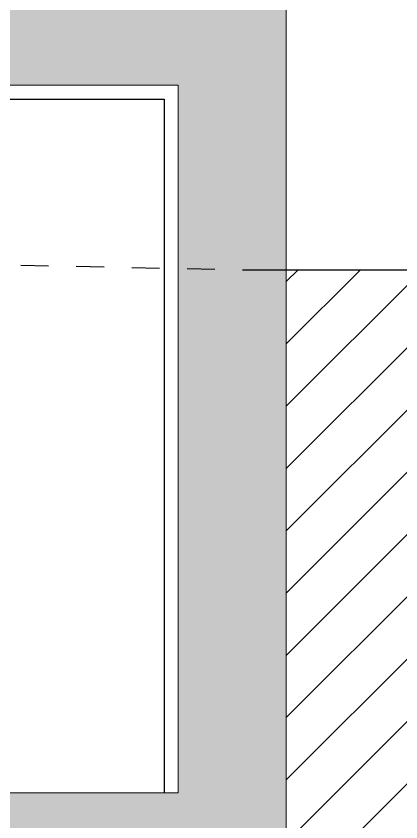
# Model space of a CAD drawing. Header units: metres. Extents: x -442 to 316, y -503 to 125.
# Drawn here: x 259.167 to 260.555, y -133.719 to -130.815 of the extents above; entities that cross this region are included whole.
import ezdxf

# ---------------------------------------------------------------- set-up
doc = ezdxf.new("R2010")
doc.units = ezdxf.units.M
doc.linetypes.add('ČÁRKOVANÁ', pattern=[19.05, 12.7, -6.35])
doc.layers.add('FLOATING-WINDOWS', color=2, linetype='Continuous', plot=False)
for name, color, linetype in [('nove zdivo akce', 3, 'Continuous'), ('SRAFA', 251, 'Continuous'), ('SRAFY', 3, 'Continuous'), ('ZDIVO', 1, 'Continuous')]:
    doc.layers.add(name, color=color, linetype=linetype)

msp = doc.modelspace()

# ---------------------------------------------------------------- hatches: boundary and pattern name
at = {"layer": 'SRAFA', "linetype": 'Continuous', "lineweight": 0, "ltscale": 20}
for points in [[(260.141507, -129.563793), (259.901507, -129.563793), (259.901507, -130.663793), (254.331507, -130.663793), (254.331507, -130.563793), (253.751507, -130.563793), (253.751507, -131.601386), (254.051507, -131.607515), (254.051507, -131.063793), (259.751507, -131.063793), (259.751507, -131.72397), (260.001507, -131.729077), (260.141507, -131.729077)], [(254.051507, -131.607515), (253.751507, -131.601386), (253.751507, -132.138793), (252.851507, -132.138793), (252.851507, -131.954418), (252.571507, -131.954418), (252.571507, -131.770043), (252.291507, -131.770043), (252.291507, -131.585668), (252.011507, -131.585668), (252.011507, -131.565837), (251.792772, -131.561368), (252.973404, -132.338793), (252.973404, -133.613793), (250.891507, -133.613793), (249.691507, -133.613793), (249.691507, -131.518438), (249.591507, -131.516395), (249.591507, -133.613793), (249.591507, -134.063793), (248.341507, -134.063793), (248.341507, -133.613793), (248.341507, -131.490856), (248.191507, -131.487792), (248.191507, -133.613793), (244.471507, -133.613793), (244.471507, -131.41179), (244.171507, -131.405661), (244.171507, -133.613793), (244.171507, -134.513793), (244.671507, -134.513793), (244.671507, -133.913793), (247.891507, -133.913793), (247.891507, -134.513793), (248.341507, -134.513793), (248.341507, -134.363793), (249.591507, -134.363793), (249.591507, -134.513793), (250.041507, -134.513793), (250.041507, -133.913793), (253.651507, -133.913793), (253.651507, -134.513793), (254.151507, -134.513793), (254.151507, -133.913793), (259.641507, -133.913793), (259.641507, -134.513793), (260.141507, -134.513793), (260.141507, -133.613793), (260.141507, -131.729077), (260.001507, -131.729077), (259.751507, -131.72397), (259.751507, -133.613793), (257.562801, -133.613793, -0.0041783), (257.562089, -133.614091, 0.0041783), (257.562801, -133.613793), (253.123404, -133.613793), (253.123404, -132.338793), (254.051507, -132.338793)]]:
    msp.add_hatch(color=256, dxfattribs=at).paths.add_polyline_path(points)
at = {"layer": 'SRAFY', "linetype": 'Continuous', "lineweight": 0, "ltscale": 20}
h = msp.add_hatch(dxfattribs=at)
h.set_pattern_fill('ANSI31', color=256, scale=0.05, style=0)
h.set_pattern_definition([(45, (81.00281, -23.3178), (-0.1122532, 0.1122532), [])])
h.paths.add_polyline_path([(239.251507, -131.348793), (239.251507, -135.825639), (262.91469, -135.825639), (262.91469, -131.729077), (260.141507, -131.729077), (260.141507, -134.513793), (259.641507, -134.513793), (259.641507, -133.913793), (254.151507, -133.913793), (254.151507, -134.513793), (253.651507, -134.513793), (253.651507, -133.913793), (250.041507, -133.913793), (250.041507, -134.513793), (249.591507, -134.513793), (249.591507, -134.363793), (248.341507, -134.363793), (248.341507, -134.513793), (247.891507, -134.513793), (247.891507, -133.913793), (244.671507, -133.913793), (244.671507, -134.513793), (244.171507, -134.513793), (244.171507, -130.663793), (241.388057, -131.348793)])

# ---------------------------------------------------------------- linework, layer by layer
at = {"layer": 'FLOATING-WINDOWS', "linetype": 'Continuous', "lineweight": 0, "ltscale": 20, "flags": 128}
msp.add_lwpolyline([(262.91469, -131.729077), (260.141507, -131.729077), (260.141507, -134.513793), (259.641507, -134.513793), (259.641507, -133.913793), (254.151507, -133.913793), (254.151507, -134.513793), (253.651507, -134.513793), (253.651507, -133.913793), (250.041507, -133.913793), (250.041507, -134.513793), (249.591507, -134.513793), (249.591507, -134.363793), (248.341507, -134.363793)], dxfattribs=at)
at = {"layer": 'nove zdivo akce', "linetype": 'Continuous'}
for p, q in [((254.101507, -131.113793), (259.701507, -131.113793)), ((259.701507, -131.113793), (259.701507, -133.613793))]:
    msp.add_line(p, q, dxfattribs=at)
at = {"layer": 'SRAFA', "color": 1, "linetype": 'ČÁRKOVANÁ', "ltscale": 0.0075}
msp.add_line((241.388057, -131.348793), (260.001507, -131.729077), dxfattribs=at)
at = {"layer": 'ZDIVO', "linetype": 'Continuous', "lineweight": 0}
for p, q in [((260.141507, -129.563793), (260.141507, -133.613793)), ((254.051507, -131.063793), (259.751507, -131.063793)), ((259.751507, -131.063793), (259.751507, -133.613793)), ((253.123404, -133.613793), (259.751507, -133.613793)), ((260.141507, -133.613793), (260.141507, -134.513793))]:
    msp.add_line(p, q, dxfattribs=at)
at = {"layer": 'ZDIVO', "linetype": 'Continuous'}
msp.add_line((260.001507, -131.729077), (262.91469, -131.729077), dxfattribs=at)

doc.saveas('drawing.dxf')
